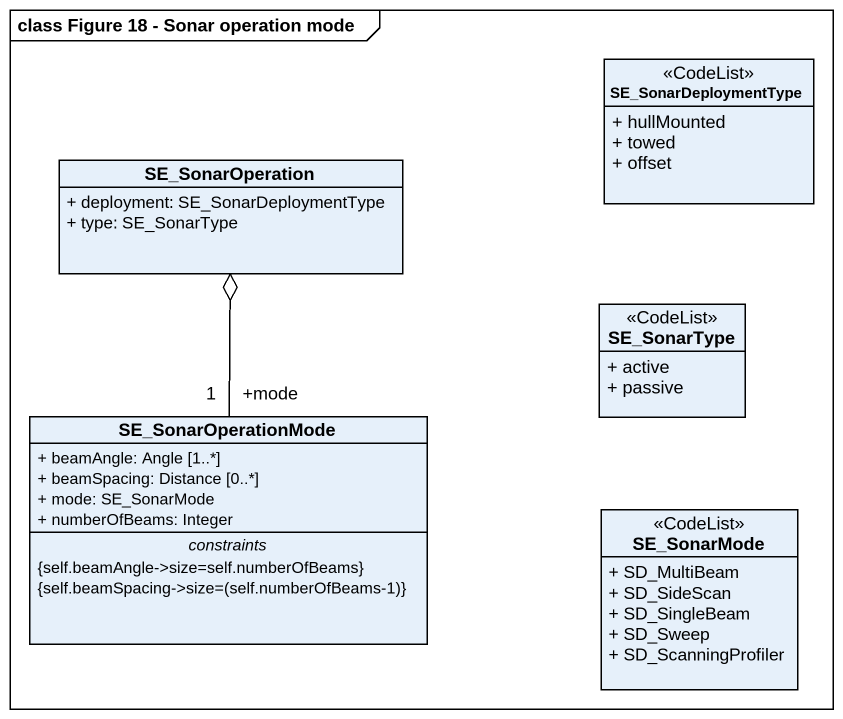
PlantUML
@startuml
mainframe class Figure 18 - Sonar operation mode
hide circle
hide empty members
skinparam classAttributeIconSize 0
class SE_SonarDeploymentType <<CodeList>> {
  + hullMounted
  + towed
  + offset
}
class SE_SonarOperation {
  + deployment: SE_SonarDeploymentType
  + type: SE_SonarType
}
class SE_SonarType <<CodeList>> {
  + active
  + passive
}
class SE_SonarOperationMode {
  + beamAngle: Angle [1..*]
  + beamSpacing: Distance [0..*]
  + mode: SE_SonarMode
  + numberOfBeams: Integer
  -- constraints --
  {self.beamAngle->size=self.numberOfBeams}
  {field} {self.beamSpacing->size=(self.numberOfBeams-1)}
}
class SE_SonarMode <<CodeList>> {
  + SD_MultiBeam
  + SD_SideScan
  + SD_SingleBeam
  + SD_Sweep
  + SD_ScanningProfiler
}
SE_SonarOperationMode "+mode\n1" -up-o SE_SonarOperation
@enduml
